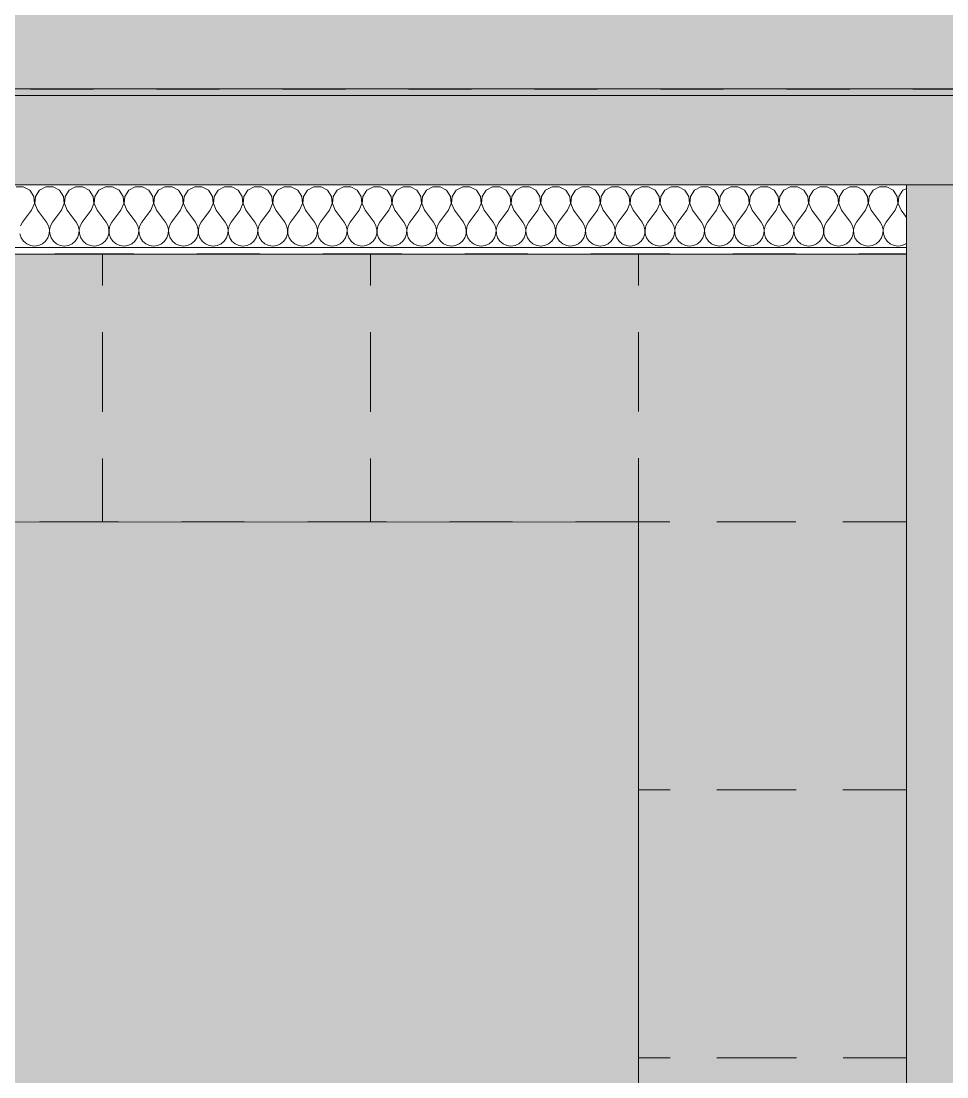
# Model space of a CAD drawing. Header units: millimetres. Extents: x 318905 to 439572, y -5133 to 105868.
# Drawn here: x 366171 to 368244, y 57232 to 59595 of the extents above; entities that cross this region are included whole.
import ezdxf

# ---------------------------------------------------------------- set-up
doc = ezdxf.new("R2010")
doc.units = ezdxf.units.MM
doc.header["$MEASUREMENT"] = 0
doc.linetypes.add('Traits', pattern=[282.222223, 141.111112, -141.111112])
for name, color, linetype, lineweight in [('0_Stylo_No__1', 7, 'Continuous', 5), ('0_Stylo_No__2', 8, 'Continuous', 5), ('2D - Dessins placés (Géomètre)_Stylo_No__2', 8, 'Continuous', 5), ('Murs ext - Périphériques_Stylo_No__1', 7, 'Continuous', 5), ('Murs ext - Périphériques_Stylo_No__41', 7, 'Continuous', 20)]:
    doc.layers.add(name, color=color, linetype=linetype, lineweight=lineweight)
for name, color, linetype, lineweight, true_color in [('2D - Dessins placés (Géomètre)_Stylo_No__241', 7, 'Continuous', 5, 0x4d4d4d), ('2D - Dessins placés (Géomètre)_Stylo_No__253', 7, 'Continuous', 13, 0xb6d398), ('Murs ext - Périphériques_Stylo_No__67', 7, 'Continuous', 15, 0x6a6a6a), ('Murs ext - Périphériques_Stylo_No__87', 7, 'Continuous', 13, 0x6a6a6a)]:
    doc.layers.add(name, color=color, linetype=linetype, lineweight=lineweight, true_color=true_color)
doc.layers.add('Marques & Zones', color=7, linetype='Continuous')

# ---------------------------------------------------------------- blocks, each defined once
blk = doc.blocks.new('*X21')
at = {"layer": 'Murs ext - Périphériques_Stylo_No__1', "linetype": 'Continuous'}
for p, q in [((366175.9, 59224.1), (366159.6, 59224.1)), ((366190.2, 59216.4), (366175.9, 59224.1)), ((366226.3, 59224.1), (366212, 59216.4)), ((366242.5, 59224.1), (366226.3, 59224.1)), ((366256.8, 59216.4), (366242.5, 59224.1)), ((366292.9, 59224.1), (366278.6, 59216.4)), ((366309.2, 59224.1), (366292.9, 59224.1)), ((366323.5, 59216.4), (366309.2, 59224.1)), ((366359.6, 59224.1), (366345.3, 59216.4)), ((366375.9, 59224.1), (366359.6, 59224.1)), ((366390.2, 59216.4), (366375.9, 59224.1)), ((366426.3, 59224.1), (366412, 59216.4)), ((366442.5, 59224.1), (366426.3, 59224.1)), ((366456.8, 59216.4), (366442.5, 59224.1)), ((366492.9, 59224.1), (366478.6, 59216.4)), ((366509.2, 59224.1), (366492.9, 59224.1)), ((366523.5, 59216.4), (366509.2, 59224.1)), ((366559.6, 59224.1), (366545.3, 59216.4)), ((366575.9, 59224.1), (366559.6, 59224.1)), ((366590.2, 59216.4), (366575.9, 59224.1)), ((366626.3, 59224.1), (366612, 59216.4)), ((366642.5, 59224.1), (366626.3, 59224.1)), ((366656.8, 59216.4), (366642.5, 59224.1)), ((366692.9, 59224.1), (366678.6, 59216.4)), ((366709.2, 59224.1), (366692.9, 59224.1)), ((366723.5, 59216.4), (366709.2, 59224.1)), ((366759.6, 59224.1), (366745.3, 59216.4)), ((366775.9, 59224.1), (366759.6, 59224.1)), ((366790.2, 59216.4), (366775.9, 59224.1)), ((366826.3, 59224.1), (366812, 59216.4)), ((366842.5, 59224.1), (366826.3, 59224.1)), ((366856.8, 59216.4), (366842.5, 59224.1)), ((366892.9, 59224.1), (366878.6, 59216.4)), ((366909.2, 59224.1), (366892.9, 59224.1)), ((366923.5, 59216.4), (366909.2, 59224.1)), ((366959.6, 59224.1), (366945.3, 59216.4)), ((366975.9, 59224.1), (366959.6, 59224.1)), ((366990.2, 59216.4), (366975.9, 59224.1)), ((367026.3, 59224.1), (367012, 59216.4)), ((367042.5, 59224.1), (367026.3, 59224.1)), ((367056.8, 59216.4), (367042.5, 59224.1)), ((367092.9, 59224.1), (367078.6, 59216.4)), ((367109.2, 59224.1), (367092.9, 59224.1)), ((367123.5, 59216.4), (367109.2, 59224.1)), ((367159.6, 59224.1), (367145.3, 59216.4)), ((367175.9, 59224.1), (367159.6, 59224.1)), ((367190.2, 59216.4), (367175.9, 59224.1)), ((367226.3, 59224.1), (367212, 59216.4)), ((367242.5, 59224.1), (367226.3, 59224.1)), ((367256.8, 59216.4), (367242.5, 59224.1)), ((367292.9, 59224.1), (367278.6, 59216.4)), ((367309.2, 59224.1), (367292.9, 59224.1)), ((367323.5, 59216.4), (367309.2, 59224.1)), ((367359.6, 59224.1), (367345.3, 59216.4)), ((367375.9, 59224.1), (367359.6, 59224.1)), ((367390.2, 59216.4), (367375.9, 59224.1)), ((367426.3, 59224.1), (367412, 59216.4)), ((367442.5, 59224.1), (367426.3, 59224.1)), ((367456.8, 59216.4), (367442.5, 59224.1)), ((367492.9, 59224.1), (367478.6, 59216.4)), ((367509.2, 59224.1), (367492.9, 59224.1)), ((367523.5, 59216.4), (367509.2, 59224.1)), ((367559.6, 59224.1), (367545.3, 59216.4)), ((367575.9, 59224.1), (367559.6, 59224.1)), ((367590.2, 59216.4), (367575.9, 59224.1)), ((367626.3, 59224.1), (367612, 59216.4)), ((367642.5, 59224.1), (367626.3, 59224.1)), ((367656.8, 59216.4), (367642.5, 59224.1)), ((367692.9, 59224.1), (367678.6, 59216.4)), ((367709.2, 59224.1), (367692.9, 59224.1)), ((367723.5, 59216.4), (367709.2, 59224.1)), ((367759.6, 59224.1), (367745.3, 59216.4)), ((367775.9, 59224.1), (367759.6, 59224.1)), ((367790.2, 59216.4), (367775.9, 59224.1)), ((367826.3, 59224.1), (367812, 59216.4)), ((367842.5, 59224.1), (367826.3, 59224.1)), ((367856.8, 59216.4), (367842.5, 59224.1)), ((367892.9, 59224.1), (367878.6, 59216.4)), ((367909.2, 59224.1), (367892.9, 59224.1)), ((367923.5, 59216.4), (367909.2, 59224.1)), ((367959.6, 59224.1), (367945.3, 59216.4)), ((367975.9, 59224.1), (367959.6, 59224.1)), ((367990.2, 59216.4), (367975.9, 59224.1)), ((368026.3, 59224.1), (368012, 59216.4)), ((368042.5, 59224.1), (368026.3, 59224.1)), ((368056.8, 59216.4), (368042.5, 59224.1)), ((368092.9, 59224.1), (368078.6, 59216.4)), ((368109.2, 59224.1), (368092.9, 59224.1)), ((368123.5, 59216.4), (368109.2, 59224.1)), ((368153.1, 59220.5), (368145.3, 59216.4)), ((366199.2, 59202.9), (366190.2, 59216.4)), ((366200.7, 59186.7), (366199.2, 59202.9)), ((366203, 59202.9), (366201.4, 59186.7)), ((366212, 59216.4), (366203, 59202.9)), ((366265.8, 59202.9), (366256.8, 59216.4)), ((366267.4, 59186.7), (366265.8, 59202.9)), ((366269.6, 59202.9), (366268.1, 59186.7)), ((366278.6, 59216.4), (366269.6, 59202.9)), ((366332.5, 59202.9), (366323.5, 59216.4)), ((366334, 59186.7), (366332.5, 59202.9)), ((366336.3, 59202.9), (366334.8, 59186.7)), ((366345.3, 59216.4), (366336.3, 59202.9)), ((366399.2, 59202.9), (366390.2, 59216.4)), ((366400.7, 59186.7), (366399.2, 59202.9)), ((366403, 59202.9), (366401.4, 59186.7)), ((366412, 59216.4), (366403, 59202.9)), ((366465.8, 59202.9), (366456.8, 59216.4)), ((366467.4, 59186.7), (366465.8, 59202.9)), ((366469.6, 59202.9), (366468.1, 59186.7)), ((366478.6, 59216.4), (366469.6, 59202.9)), ((366532.5, 59202.9), (366523.5, 59216.4)), ((366534, 59186.7), (366532.5, 59202.9)), ((366536.3, 59202.9), (366534.8, 59186.7)), ((366545.3, 59216.4), (366536.3, 59202.9)), ((366599.2, 59202.9), (366590.2, 59216.4)), ((366600.7, 59186.7), (366599.2, 59202.9)), ((366603, 59202.9), (366601.4, 59186.7)), ((366612, 59216.4), (366603, 59202.9)), ((366665.8, 59202.9), (366656.8, 59216.4)), ((366667.4, 59186.7), (366665.8, 59202.9)), ((366669.6, 59202.9), (366668.1, 59186.7)), ((366678.6, 59216.4), (366669.6, 59202.9)), ((366732.5, 59202.9), (366723.5, 59216.4)), ((366734, 59186.7), (366732.5, 59202.9)), ((366736.3, 59202.9), (366734.8, 59186.7)), ((366745.3, 59216.4), (366736.3, 59202.9)), ((366799.2, 59202.9), (366790.2, 59216.4)), ((366800.7, 59186.7), (366799.2, 59202.9)), ((366803, 59202.9), (366801.4, 59186.7)), ((366812, 59216.4), (366803, 59202.9)), ((366865.8, 59202.9), (366856.8, 59216.4)), ((366867.4, 59186.7), (366865.8, 59202.9)), ((366869.6, 59202.9), (366868.1, 59186.7)), ((366878.6, 59216.4), (366869.6, 59202.9)), ((366932.5, 59202.9), (366923.5, 59216.4)), ((366934, 59186.7), (366932.5, 59202.9)), ((366936.3, 59202.9), (366934.8, 59186.7)), ((366945.3, 59216.4), (366936.3, 59202.9)), ((366999.2, 59202.9), (366990.2, 59216.4)), ((367000.7, 59186.7), (366999.2, 59202.9)), ((367003, 59202.9), (367001.4, 59186.7)), ((367012, 59216.4), (367003, 59202.9)), ((367065.8, 59202.9), (367056.8, 59216.4)), ((367067.4, 59186.7), (367065.8, 59202.9)), ((367069.6, 59202.9), (367068.1, 59186.7)), ((367078.6, 59216.4), (367069.6, 59202.9)), ((367132.5, 59202.9), (367123.5, 59216.4)), ((367134, 59186.7), (367132.5, 59202.9)), ((367136.3, 59202.9), (367134.8, 59186.7)), ((367145.3, 59216.4), (367136.3, 59202.9)), ((367199.2, 59202.9), (367190.2, 59216.4)), ((367200.7, 59186.7), (367199.2, 59202.9)), ((367203, 59202.9), (367201.4, 59186.7)), ((367212, 59216.4), (367203, 59202.9)), ((367265.8, 59202.9), (367256.8, 59216.4)), ((367267.4, 59186.7), (367265.8, 59202.9)), ((367269.6, 59202.9), (367268.1, 59186.7)), ((367278.6, 59216.4), (367269.6, 59202.9)), ((367332.5, 59202.9), (367323.5, 59216.4)), ((367334, 59186.7), (367332.5, 59202.9)), ((367336.3, 59202.9), (367334.8, 59186.7)), ((367345.3, 59216.4), (367336.3, 59202.9)), ((367399.2, 59202.9), (367390.2, 59216.4)), ((367400.7, 59186.7), (367399.2, 59202.9)), ((367403, 59202.9), (367401.4, 59186.7)), ((367412, 59216.4), (367403, 59202.9)), ((367465.8, 59202.9), (367456.8, 59216.4)), ((367467.4, 59186.7), (367465.8, 59202.9)), ((367469.6, 59202.9), (367468.1, 59186.7)), ((367478.6, 59216.4), (367469.6, 59202.9)), ((367532.5, 59202.9), (367523.5, 59216.4)), ((367534, 59186.7), (367532.5, 59202.9)), ((367536.3, 59202.9), (367534.8, 59186.7)), ((367545.3, 59216.4), (367536.3, 59202.9)), ((367599.2, 59202.9), (367590.2, 59216.4)), ((367600.7, 59186.7), (367599.2, 59202.9)), ((367603, 59202.9), (367601.4, 59186.7)), ((367612, 59216.4), (367603, 59202.9)), ((367665.8, 59202.9), (367656.8, 59216.4)), ((367667.4, 59186.7), (367665.8, 59202.9)), ((367669.6, 59202.9), (367668.1, 59186.7)), ((367678.6, 59216.4), (367669.6, 59202.9)), ((367732.5, 59202.9), (367723.5, 59216.4)), ((367734, 59186.7), (367732.5, 59202.9)), ((367736.3, 59202.9), (367734.8, 59186.7)), ((367745.3, 59216.4), (367736.3, 59202.9)), ((367799.2, 59202.9), (367790.2, 59216.4)), ((367800.7, 59186.7), (367799.2, 59202.9)), ((367803, 59202.9), (367801.4, 59186.7)), ((367812, 59216.4), (367803, 59202.9)), ((367865.8, 59202.9), (367856.8, 59216.4)), ((367867.4, 59186.7), (367865.8, 59202.9)), ((367869.6, 59202.9), (367868.1, 59186.7)), ((367878.6, 59216.4), (367869.6, 59202.9)), ((367932.5, 59202.9), (367923.5, 59216.4)), ((367934, 59186.7), (367932.5, 59202.9)), ((367936.3, 59202.9), (367934.8, 59186.7)), ((367945.3, 59216.4), (367936.3, 59202.9)), ((367999.2, 59202.9), (367990.2, 59216.4)), ((368000.7, 59186.7), (367999.2, 59202.9)), ((368003, 59202.9), (368001.4, 59186.7)), ((368012, 59216.4), (368003, 59202.9)), ((368065.8, 59202.9), (368056.8, 59216.4)), ((368067.4, 59186.7), (368065.8, 59202.9)), ((368069.6, 59202.9), (368068.1, 59186.7)), ((368078.6, 59216.4), (368069.6, 59202.9)), ((368132.5, 59202.9), (368123.5, 59216.4)), ((368134, 59186.7), (368132.5, 59202.9)), ((368136.3, 59202.9), (368134.8, 59186.7)), ((368145.3, 59216.4), (368136.3, 59202.9)), ((366194.4, 59171.7), (366174.4, 59145.1)), ((366194.4, 59171.7), (366200.7, 59186.7)), ((366201.4, 59186.7), (366207.7, 59171.7)), ((366207.7, 59171.7), (366227.7, 59145.1)), ((366261.1, 59171.7), (366241.1, 59145.1)), ((366261.1, 59171.7), (366267.4, 59186.7)), ((366268.1, 59186.7), (366274.4, 59171.7)), ((366274.4, 59171.7), (366294.4, 59145.1)), ((366327.7, 59171.7), (366307.7, 59145.1)), ((366327.7, 59171.7), (366334, 59186.7)), ((366334.8, 59186.7), (366341.1, 59171.7)), ((366341.1, 59171.7), (366361.1, 59145.1)), ((366394.4, 59171.7), (366374.4, 59145.1)), ((366394.4, 59171.7), (366400.7, 59186.7)), ((366401.4, 59186.7), (366407.7, 59171.7)), ((366407.7, 59171.7), (366427.7, 59145.1)), ((366461.1, 59171.7), (366441.1, 59145.1)), ((366461.1, 59171.7), (366467.4, 59186.7)), ((366468.1, 59186.7), (366474.4, 59171.7)), ((366474.4, 59171.7), (366494.4, 59145.1)), ((366527.7, 59171.7), (366507.7, 59145.1)), ((366527.7, 59171.7), (366534, 59186.7)), ((366534.8, 59186.7), (366541.1, 59171.7)), ((366541.1, 59171.7), (366561.1, 59145.1)), ((366594.4, 59171.7), (366574.4, 59145.1)), ((366594.4, 59171.7), (366600.7, 59186.7)), ((366601.4, 59186.7), (366607.7, 59171.7)), ((366607.7, 59171.7), (366627.7, 59145.1)), ((366661.1, 59171.7), (366641.1, 59145.1)), ((366661.1, 59171.7), (366667.4, 59186.7)), ((366668.1, 59186.7), (366674.4, 59171.7)), ((366674.4, 59171.7), (366694.4, 59145.1)), ((366727.7, 59171.7), (366707.7, 59145.1)), ((366727.7, 59171.7), (366734, 59186.7)), ((366734.8, 59186.7), (366741.1, 59171.7)), ((366741.1, 59171.7), (366761.1, 59145.1)), ((366794.4, 59171.7), (366774.4, 59145.1)), ((366794.4, 59171.7), (366800.7, 59186.7)), ((366801.4, 59186.7), (366807.7, 59171.7)), ((366807.7, 59171.7), (366827.7, 59145.1)), ((366861.1, 59171.7), (366841.1, 59145.1)), ((366861.1, 59171.7), (366867.4, 59186.7)), ((366868.1, 59186.7), (366874.4, 59171.7)), ((366874.4, 59171.7), (366894.4, 59145.1)), ((366927.7, 59171.7), (366907.7, 59145.1)), ((366927.7, 59171.7), (366934, 59186.7)), ((366934.8, 59186.7), (366941.1, 59171.7)), ((366941.1, 59171.7), (366961.1, 59145.1)), ((366994.4, 59171.7), (366974.4, 59145.1)), ((366994.4, 59171.7), (367000.7, 59186.7)), ((367001.4, 59186.7), (367007.7, 59171.7)), ((367007.7, 59171.7), (367027.7, 59145.1)), ((367061.1, 59171.7), (367041.1, 59145.1)), ((367061.1, 59171.7), (367067.4, 59186.7)), ((367068.1, 59186.7), (367074.4, 59171.7)), ((367074.4, 59171.7), (367094.4, 59145.1)), ((367127.7, 59171.7), (367107.7, 59145.1)), ((367127.7, 59171.7), (367134, 59186.7)), ((367134.8, 59186.7), (367141.1, 59171.7)), ((367141.1, 59171.7), (367161.1, 59145.1)), ((367194.4, 59171.7), (367174.4, 59145.1)), ((367194.4, 59171.7), (367200.7, 59186.7)), ((367201.4, 59186.7), (367207.7, 59171.7)), ((367207.7, 59171.7), (367227.7, 59145.1)), ((367261.1, 59171.7), (367241.1, 59145.1)), ((367261.1, 59171.7), (367267.4, 59186.7)), ((367268.1, 59186.7), (367274.4, 59171.7)), ((367274.4, 59171.7), (367294.4, 59145.1)), ((367327.7, 59171.7), (367307.7, 59145.1)), ((367327.7, 59171.7), (367334, 59186.7)), ((367334.8, 59186.7), (367341.1, 59171.7)), ((367341.1, 59171.7), (367361.1, 59145.1)), ((367394.4, 59171.7), (367374.4, 59145.1)), ((367394.4, 59171.7), (367400.7, 59186.7)), ((367401.4, 59186.7), (367407.7, 59171.7)), ((367407.7, 59171.7), (367427.7, 59145.1)), ((367461.1, 59171.7), (367441.1, 59145.1)), ((367461.1, 59171.7), (367467.4, 59186.7)), ((367468.1, 59186.7), (367474.4, 59171.7)), ((367474.4, 59171.7), (367494.4, 59145.1)), ((367527.7, 59171.7), (367507.7, 59145.1)), ((367527.7, 59171.7), (367534, 59186.7)), ((367534.8, 59186.7), (367541.1, 59171.7)), ((367541.1, 59171.7), (367561.1, 59145.1)), ((367594.4, 59171.7), (367574.4, 59145.1)), ((367594.4, 59171.7), (367600.7, 59186.7)), ((367601.4, 59186.7), (367607.7, 59171.7)), ((367607.7, 59171.7), (367627.7, 59145.1)), ((367661.1, 59171.7), (367641.1, 59145.1)), ((367661.1, 59171.7), (367667.4, 59186.7)), ((367668.1, 59186.7), (367674.4, 59171.7)), ((367674.4, 59171.7), (367694.4, 59145.1)), ((367727.7, 59171.7), (367707.7, 59145.1)), ((367727.7, 59171.7), (367734, 59186.7)), ((367734.8, 59186.7), (367741.1, 59171.7)), ((367741.1, 59171.7), (367761.1, 59145.1)), ((367794.4, 59171.7), (367774.4, 59145.1)), ((367794.4, 59171.7), (367800.7, 59186.7)), ((367801.4, 59186.7), (367807.7, 59171.7)), ((367807.7, 59171.7), (367827.7, 59145.1)), ((367861.1, 59171.7), (367841.1, 59145.1)), ((367861.1, 59171.7), (367867.4, 59186.7)), ((367868.1, 59186.7), (367874.4, 59171.7)), ((367874.4, 59171.7), (367894.4, 59145.1)), ((367927.7, 59171.7), (367907.7, 59145.1)), ((367927.7, 59171.7), (367934, 59186.7)), ((367934.8, 59186.7), (367941.1, 59171.7)), ((367941.1, 59171.7), (367961.1, 59145.1)), ((367994.4, 59171.7), (367974.4, 59145.1)), ((367994.4, 59171.7), (368000.7, 59186.7)), ((368001.4, 59186.7), (368007.7, 59171.7)), ((368007.7, 59171.7), (368027.7, 59145.1)), ((368061.1, 59171.7), (368041.1, 59145.1)), ((368061.1, 59171.7), (368067.4, 59186.7)), ((368068.1, 59186.7), (368074.4, 59171.7)), ((368074.4, 59171.7), (368094.4, 59145.1)), ((368127.7, 59171.7), (368107.7, 59145.1)), ((368127.7, 59171.7), (368134, 59186.7)), ((368134.8, 59186.7), (368141.1, 59171.7)), ((368141.1, 59171.7), (368153.1, 59155.7)), ((366174.4, 59145.1), (366169.9, 59137)), ((366232.2, 59137), (366227.7, 59145.1)), ((366234.3, 59128.1), (366232.2, 59137)), ((366233.8, 59118.9), (366234.3, 59128.1)), ((366236.6, 59137), (366234.5, 59128.1)), ((366234.5, 59128.1), (366235, 59118.9)), ((366241.1, 59145.1), (366236.6, 59137)), ((366298.8, 59137), (366294.4, 59145.1)), ((366300.9, 59128.1), (366298.8, 59137)), ((366300.5, 59118.9), (366300.9, 59128.1)), ((366303.3, 59137), (366301.2, 59128.1)), ((366301.2, 59128.1), (366301.6, 59118.9)), ((366307.7, 59145.1), (366303.3, 59137)), ((366365.5, 59137), (366361.1, 59145.1)), ((366367.6, 59128.1), (366365.5, 59137)), ((366367.2, 59118.9), (366367.6, 59128.1)), ((366369.9, 59137), (366367.9, 59128.1)), ((366367.9, 59128.1), (366368.3, 59118.9)), ((366374.4, 59145.1), (366369.9, 59137)), ((366432.2, 59137), (366427.7, 59145.1)), ((366434.3, 59128.1), (366432.2, 59137)), ((366433.8, 59118.9), (366434.3, 59128.1)), ((366436.6, 59137), (366434.5, 59128.1)), ((366434.5, 59128.1), (366435, 59118.9)), ((366441.1, 59145.1), (366436.6, 59137)), ((366498.8, 59137), (366494.4, 59145.1)), ((366500.9, 59128.1), (366498.8, 59137)), ((366500.5, 59118.9), (366500.9, 59128.1)), ((366503.3, 59137), (366501.2, 59128.1)), ((366501.2, 59128.1), (366501.6, 59118.9)), ((366507.7, 59145.1), (366503.3, 59137)), ((366565.5, 59137), (366561.1, 59145.1)), ((366567.6, 59128.1), (366565.5, 59137)), ((366567.2, 59118.9), (366567.6, 59128.1)), ((366569.9, 59137), (366567.9, 59128.1)), ((366567.9, 59128.1), (366568.3, 59118.9)), ((366574.4, 59145.1), (366569.9, 59137)), ((366632.2, 59137), (366627.7, 59145.1)), ((366634.3, 59128.1), (366632.2, 59137)), ((366633.8, 59118.9), (366634.3, 59128.1)), ((366636.6, 59137), (366634.5, 59128.1)), ((366634.5, 59128.1), (366635, 59118.9)), ((366641.1, 59145.1), (366636.6, 59137)), ((366698.8, 59137), (366694.4, 59145.1)), ((366700.9, 59128.1), (366698.8, 59137)), ((366700.5, 59118.9), (366700.9, 59128.1)), ((366703.3, 59137), (366701.2, 59128.1)), ((366701.2, 59128.1), (366701.6, 59118.9)), ((366707.7, 59145.1), (366703.3, 59137)), ((366765.5, 59137), (366761.1, 59145.1)), ((366767.6, 59128.1), (366765.5, 59137)), ((366767.2, 59118.9), (366767.6, 59128.1)), ((366769.9, 59137), (366767.9, 59128.1)), ((366767.9, 59128.1), (366768.3, 59118.9)), ((366774.4, 59145.1), (366769.9, 59137)), ((366832.2, 59137), (366827.7, 59145.1)), ((366834.3, 59128.1), (366832.2, 59137)), ((366833.8, 59118.9), (366834.3, 59128.1)), ((366836.6, 59137), (366834.5, 59128.1)), ((366834.5, 59128.1), (366835, 59118.9)), ((366841.1, 59145.1), (366836.6, 59137)), ((366898.8, 59137), (366894.4, 59145.1)), ((366900.9, 59128.1), (366898.8, 59137)), ((366900.5, 59118.9), (366900.9, 59128.1)), ((366903.3, 59137), (366901.2, 59128.1)), ((366901.2, 59128.1), (366901.6, 59118.9)), ((366907.7, 59145.1), (366903.3, 59137)), ((366965.5, 59137), (366961.1, 59145.1)), ((366967.6, 59128.1), (366965.5, 59137)), ((366967.2, 59118.9), (366967.6, 59128.1)), ((366969.9, 59137), (366967.9, 59128.1)), ((366967.9, 59128.1), (366968.3, 59118.9)), ((366974.4, 59145.1), (366969.9, 59137)), ((367032.2, 59137), (367027.7, 59145.1)), ((367034.3, 59128.1), (367032.2, 59137)), ((367033.8, 59118.9), (367034.3, 59128.1)), ((367036.6, 59137), (367034.5, 59128.1)), ((367034.5, 59128.1), (367035, 59118.9)), ((367041.1, 59145.1), (367036.6, 59137)), ((367098.8, 59137), (367094.4, 59145.1)), ((367100.9, 59128.1), (367098.8, 59137)), ((367100.5, 59118.9), (367100.9, 59128.1)), ((367103.3, 59137), (367101.2, 59128.1)), ((367101.2, 59128.1), (367101.6, 59118.9)), ((367107.7, 59145.1), (367103.3, 59137)), ((367165.5, 59137), (367161.1, 59145.1)), ((367167.6, 59128.1), (367165.5, 59137)), ((367167.2, 59118.9), (367167.6, 59128.1)), ((367169.9, 59137), (367167.9, 59128.1)), ((367167.9, 59128.1), (367168.3, 59118.9)), ((367174.4, 59145.1), (367169.9, 59137)), ((367232.2, 59137), (367227.7, 59145.1)), ((367234.3, 59128.1), (367232.2, 59137)), ((367233.8, 59118.9), (367234.3, 59128.1)), ((367236.6, 59137), (367234.5, 59128.1)), ((367234.5, 59128.1), (367235, 59118.9)), ((367241.1, 59145.1), (367236.6, 59137)), ((367298.8, 59137), (367294.4, 59145.1)), ((367300.9, 59128.1), (367298.8, 59137)), ((367300.5, 59118.9), (367300.9, 59128.1)), ((367303.3, 59137), (367301.2, 59128.1)), ((367301.2, 59128.1), (367301.6, 59118.9)), ((367307.7, 59145.1), (367303.3, 59137)), ((367365.5, 59137), (367361.1, 59145.1)), ((367367.6, 59128.1), (367365.5, 59137)), ((367367.2, 59118.9), (367367.6, 59128.1)), ((367369.9, 59137), (367367.9, 59128.1)), ((367367.9, 59128.1), (367368.3, 59118.9)), ((367374.4, 59145.1), (367369.9, 59137)), ((367432.2, 59137), (367427.7, 59145.1)), ((367434.3, 59128.1), (367432.2, 59137)), ((367433.8, 59118.9), (367434.3, 59128.1)), ((367436.6, 59137), (367434.5, 59128.1)), ((367434.5, 59128.1), (367435, 59118.9)), ((367441.1, 59145.1), (367436.6, 59137)), ((367498.8, 59137), (367494.4, 59145.1)), ((367500.9, 59128.1), (367498.8, 59137)), ((367500.5, 59118.9), (367500.9, 59128.1)), ((367503.3, 59137), (367501.2, 59128.1)), ((367501.2, 59128.1), (367501.6, 59118.9)), ((367507.7, 59145.1), (367503.3, 59137)), ((367565.5, 59137), (367561.1, 59145.1)), ((367567.6, 59128.1), (367565.5, 59137)), ((367567.2, 59118.9), (367567.6, 59128.1)), ((367569.9, 59137), (367567.9, 59128.1)), ((367567.9, 59128.1), (367568.3, 59118.9)), ((367574.4, 59145.1), (367569.9, 59137)), ((367632.2, 59137), (367627.7, 59145.1)), ((367634.3, 59128.1), (367632.2, 59137)), ((367633.8, 59118.9), (367634.3, 59128.1)), ((367636.6, 59137), (367634.5, 59128.1)), ((367634.5, 59128.1), (367635, 59118.9)), ((367641.1, 59145.1), (367636.6, 59137)), ((367698.8, 59137), (367694.4, 59145.1)), ((367700.9, 59128.1), (367698.8, 59137)), ((367700.5, 59118.9), (367700.9, 59128.1)), ((367703.3, 59137), (367701.2, 59128.1)), ((367701.2, 59128.1), (367701.6, 59118.9)), ((367707.7, 59145.1), (367703.3, 59137)), ((367765.5, 59137), (367761.1, 59145.1)), ((367767.6, 59128.1), (367765.5, 59137)), ((367767.2, 59118.9), (367767.6, 59128.1)), ((367769.9, 59137), (367767.9, 59128.1)), ((367767.9, 59128.1), (367768.3, 59118.9)), ((367774.4, 59145.1), (367769.9, 59137)), ((367832.2, 59137), (367827.7, 59145.1)), ((367834.3, 59128.1), (367832.2, 59137)), ((367833.8, 59118.9), (367834.3, 59128.1)), ((367836.6, 59137), (367834.5, 59128.1)), ((367834.5, 59128.1), (367835, 59118.9)), ((367841.1, 59145.1), (367836.6, 59137)), ((367898.8, 59137), (367894.4, 59145.1)), ((367900.9, 59128.1), (367898.8, 59137)), ((367900.5, 59118.9), (367900.9, 59128.1)), ((367903.3, 59137), (367901.2, 59128.1)), ((367901.2, 59128.1), (367901.6, 59118.9)), ((367907.7, 59145.1), (367903.3, 59137)), ((367965.5, 59137), (367961.1, 59145.1)), ((367967.6, 59128.1), (367965.5, 59137)), ((367967.2, 59118.9), (367967.6, 59128.1)), ((367969.9, 59137), (367967.9, 59128.1)), ((367967.9, 59128.1), (367968.3, 59118.9)), ((367974.4, 59145.1), (367969.9, 59137)), ((368032.2, 59137), (368027.7, 59145.1)), ((368034.3, 59128.1), (368032.2, 59137)), ((368033.8, 59118.9), (368034.3, 59128.1)), ((368036.6, 59137), (368034.5, 59128.1)), ((368034.5, 59128.1), (368035, 59118.9)), ((368041.1, 59145.1), (368036.6, 59137)), ((368098.8, 59137), (368094.4, 59145.1)), ((368100.9, 59128.1), (368098.8, 59137)), ((368100.5, 59118.9), (368100.9, 59128.1)), ((368103.3, 59137), (368101.2, 59128.1)), ((368101.2, 59128.1), (368101.6, 59118.9)), ((368107.7, 59145.1), (368103.3, 59137)), ((366168.3, 59118.9), (366171.3, 59110.1)), ((366171.3, 59110.1), (366176.5, 59102.6)), ((366176.5, 59102.6), (366183.5, 59096.7)), ((366218.6, 59096.7), (366225.7, 59102.6)), ((366225.7, 59102.6), (366230.9, 59110.1)), ((366230.9, 59110.1), (366233.8, 59118.9)), ((366235, 59118.9), (366237.9, 59110.1)), ((366237.9, 59110.1), (366243.1, 59102.6)), ((366243.1, 59102.6), (366250.2, 59096.7)), ((366285.3, 59096.7), (366292.3, 59102.6)), ((366292.3, 59102.6), (366297.5, 59110.1)), ((366297.5, 59110.1), (366300.5, 59118.9)), ((366301.6, 59118.9), (366304.6, 59110.1)), ((366304.6, 59110.1), (366309.8, 59102.6)), ((366309.8, 59102.6), (366316.9, 59096.7)), ((366351.9, 59096.7), (366359, 59102.6)), ((366359, 59102.6), (366364.2, 59110.1)), ((366364.2, 59110.1), (366367.2, 59118.9)), ((366368.3, 59118.9), (366371.3, 59110.1)), ((366371.3, 59110.1), (366376.5, 59102.6)), ((366376.5, 59102.6), (366383.5, 59096.7)), ((366418.6, 59096.7), (366425.7, 59102.6)), ((366425.7, 59102.6), (366430.9, 59110.1)), ((366430.9, 59110.1), (366433.8, 59118.9)), ((366435, 59118.9), (366437.9, 59110.1)), ((366437.9, 59110.1), (366443.1, 59102.6)), ((366443.1, 59102.6), (366450.2, 59096.7)), ((366485.3, 59096.7), (366492.3, 59102.6)), ((366492.3, 59102.6), (366497.5, 59110.1)), ((366497.5, 59110.1), (366500.5, 59118.9)), ((366501.6, 59118.9), (366504.6, 59110.1)), ((366504.6, 59110.1), (366509.8, 59102.6)), ((366509.8, 59102.6), (366516.9, 59096.7)), ((366551.9, 59096.7), (366559, 59102.6)), ((366559, 59102.6), (366564.2, 59110.1)), ((366564.2, 59110.1), (366567.2, 59118.9)), ((366568.3, 59118.9), (366571.3, 59110.1)), ((366571.3, 59110.1), (366576.5, 59102.6)), ((366576.5, 59102.6), (366583.5, 59096.7)), ((366618.6, 59096.7), (366625.7, 59102.6)), ((366625.7, 59102.6), (366630.9, 59110.1)), ((366630.9, 59110.1), (366633.8, 59118.9)), ((366635, 59118.9), (366637.9, 59110.1)), ((366637.9, 59110.1), (366643.1, 59102.6)), ((366643.1, 59102.6), (366650.2, 59096.7)), ((366685.3, 59096.7), (366692.3, 59102.6)), ((366692.3, 59102.6), (366697.5, 59110.1)), ((366697.5, 59110.1), (366700.5, 59118.9)), ((366701.6, 59118.9), (366704.6, 59110.1)), ((366704.6, 59110.1), (366709.8, 59102.6)), ((366709.8, 59102.6), (366716.9, 59096.7)), ((366751.9, 59096.7), (366759, 59102.6)), ((366759, 59102.6), (366764.2, 59110.1)), ((366764.2, 59110.1), (366767.2, 59118.9)), ((366768.3, 59118.9), (366771.3, 59110.1)), ((366771.3, 59110.1), (366776.5, 59102.6)), ((366776.5, 59102.6), (366783.5, 59096.7)), ((366818.6, 59096.7), (366825.7, 59102.6)), ((366825.7, 59102.6), (366830.9, 59110.1)), ((366830.9, 59110.1), (366833.8, 59118.9)), ((366835, 59118.9), (366837.9, 59110.1)), ((366837.9, 59110.1), (366843.1, 59102.6)), ((366843.1, 59102.6), (366850.2, 59096.7)), ((366885.3, 59096.7), (366892.3, 59102.6)), ((366892.3, 59102.6), (366897.5, 59110.1)), ((366897.5, 59110.1), (366900.5, 59118.9)), ((366901.6, 59118.9), (366904.6, 59110.1)), ((366904.6, 59110.1), (366909.8, 59102.6)), ((366909.8, 59102.6), (366916.9, 59096.7)), ((366951.9, 59096.7), (366959, 59102.6)), ((366959, 59102.6), (366964.2, 59110.1)), ((366964.2, 59110.1), (366967.2, 59118.9)), ((366968.3, 59118.9), (366971.3, 59110.1)), ((366971.3, 59110.1), (366976.5, 59102.6)), ((366976.5, 59102.6), (366983.5, 59096.7)), ((367018.6, 59096.7), (367025.7, 59102.6)), ((367025.7, 59102.6), (367030.9, 59110.1)), ((367030.9, 59110.1), (367033.8, 59118.9)), ((367035, 59118.9), (367037.9, 59110.1)), ((367037.9, 59110.1), (367043.1, 59102.6)), ((367043.1, 59102.6), (367050.2, 59096.7)), ((367085.3, 59096.7), (367092.3, 59102.6)), ((367092.3, 59102.6), (367097.5, 59110.1)), ((367097.5, 59110.1), (367100.5, 59118.9)), ((367101.6, 59118.9), (367104.6, 59110.1)), ((367104.6, 59110.1), (367109.8, 59102.6)), ((367109.8, 59102.6), (367116.9, 59096.7)), ((367151.9, 59096.7), (367159, 59102.6)), ((367159, 59102.6), (367164.2, 59110.1)), ((367164.2, 59110.1), (367167.2, 59118.9)), ((367168.3, 59118.9), (367171.3, 59110.1)), ((367171.3, 59110.1), (367176.5, 59102.6)), ((367176.5, 59102.6), (367183.5, 59096.7)), ((367218.6, 59096.7), (367225.7, 59102.6)), ((367225.7, 59102.6), (367230.9, 59110.1)), ((367230.9, 59110.1), (367233.8, 59118.9)), ((367235, 59118.9), (367237.9, 59110.1)), ((367237.9, 59110.1), (367243.1, 59102.6)), ((367243.1, 59102.6), (367250.2, 59096.7)), ((367285.3, 59096.7), (367292.3, 59102.6)), ((367292.3, 59102.6), (367297.5, 59110.1)), ((367297.5, 59110.1), (367300.5, 59118.9)), ((367301.6, 59118.9), (367304.6, 59110.1)), ((367304.6, 59110.1), (367309.8, 59102.6)), ((367309.8, 59102.6), (367316.9, 59096.7)), ((367351.9, 59096.7), (367359, 59102.6)), ((367359, 59102.6), (367364.2, 59110.1)), ((367364.2, 59110.1), (367367.2, 59118.9)), ((367368.3, 59118.9), (367371.3, 59110.1)), ((367371.3, 59110.1), (367376.5, 59102.6)), ((367376.5, 59102.6), (367383.5, 59096.7)), ((367418.6, 59096.7), (367425.7, 59102.6)), ((367425.7, 59102.6), (367430.9, 59110.1)), ((367430.9, 59110.1), (367433.8, 59118.9)), ((367435, 59118.9), (367437.9, 59110.1)), ((367437.9, 59110.1), (367443.1, 59102.6)), ((367443.1, 59102.6), (367450.2, 59096.7)), ((367485.3, 59096.7), (367492.3, 59102.6)), ((367492.3, 59102.6), (367497.5, 59110.1)), ((367497.5, 59110.1), (367500.5, 59118.9)), ((367501.6, 59118.9), (367504.6, 59110.1)), ((367504.6, 59110.1), (367509.8, 59102.6)), ((367509.8, 59102.6), (367516.9, 59096.7)), ((367551.9, 59096.7), (367559, 59102.6)), ((367559, 59102.6), (367564.2, 59110.1)), ((367564.2, 59110.1), (367567.2, 59118.9)), ((367568.3, 59118.9), (367571.3, 59110.1)), ((367571.3, 59110.1), (367576.5, 59102.6)), ((367576.5, 59102.6), (367583.5, 59096.7)), ((367618.6, 59096.7), (367625.7, 59102.6)), ((367625.7, 59102.6), (367630.9, 59110.1)), ((367630.9, 59110.1), (367633.8, 59118.9)), ((367635, 59118.9), (367637.9, 59110.1)), ((367637.9, 59110.1), (367643.1, 59102.6)), ((367643.1, 59102.6), (367650.2, 59096.7)), ((367685.3, 59096.7), (367692.3, 59102.6)), ((367692.3, 59102.6), (367697.5, 59110.1)), ((367697.5, 59110.1), (367700.5, 59118.9)), ((367701.6, 59118.9), (367704.6, 59110.1)), ((367704.6, 59110.1), (367709.8, 59102.6)), ((367709.8, 59102.6), (367716.9, 59096.7)), ((367751.9, 59096.7), (367759, 59102.6)), ((367759, 59102.6), (367764.2, 59110.1)), ((367764.2, 59110.1), (367767.2, 59118.9)), ((367768.3, 59118.9), (367771.3, 59110.1)), ((367771.3, 59110.1), (367776.5, 59102.6)), ((367776.5, 59102.6), (367783.5, 59096.7)), ((367818.6, 59096.7), (367825.7, 59102.6)), ((367825.7, 59102.6), (367830.9, 59110.1)), ((367830.9, 59110.1), (367833.8, 59118.9)), ((367835, 59118.9), (367837.9, 59110.1)), ((367837.9, 59110.1), (367843.1, 59102.6)), ((367843.1, 59102.6), (367850.2, 59096.7)), ((367885.3, 59096.7), (367892.3, 59102.6)), ((367892.3, 59102.6), (367897.5, 59110.1)), ((367897.5, 59110.1), (367900.5, 59118.9)), ((367901.6, 59118.9), (367904.6, 59110.1)), ((367904.6, 59110.1), (367909.8, 59102.6)), ((367909.8, 59102.6), (367916.9, 59096.7)), ((367951.9, 59096.7), (367959, 59102.6)), ((367959, 59102.6), (367964.2, 59110.1)), ((367964.2, 59110.1), (367967.2, 59118.9)), ((367968.3, 59118.9), (367971.3, 59110.1)), ((367971.3, 59110.1), (367976.5, 59102.6)), ((367976.5, 59102.6), (367983.5, 59096.7)), ((368018.6, 59096.7), (368025.7, 59102.6)), ((368025.7, 59102.6), (368030.9, 59110.1)), ((368030.9, 59110.1), (368033.8, 59118.9)), ((368035, 59118.9), (368037.9, 59110.1)), ((368037.9, 59110.1), (368043.1, 59102.6)), ((368043.1, 59102.6), (368050.2, 59096.7)), ((368085.3, 59096.7), (368092.3, 59102.6)), ((368092.3, 59102.6), (368097.5, 59110.1)), ((368097.5, 59110.1), (368100.5, 59118.9)), ((368101.6, 59118.9), (368104.6, 59110.1)), ((368104.6, 59110.1), (368109.8, 59102.6)), ((368109.8, 59102.6), (368116.9, 59096.7)), ((366183.5, 59096.7), (366192, 59093)), ((366192, 59093), (366201.1, 59091.7)), ((366201.1, 59091.7), (366210.2, 59093)), ((366210.2, 59093), (366218.6, 59096.7)), ((366250.2, 59096.7), (366258.6, 59093)), ((366258.6, 59093), (366267.7, 59091.7)), ((366267.7, 59091.7), (366276.8, 59093)), ((366276.8, 59093), (366285.3, 59096.7)), ((366316.9, 59096.7), (366325.3, 59093)), ((366325.3, 59093), (366334.4, 59091.7)), ((366334.4, 59091.7), (366343.5, 59093)), ((366343.5, 59093), (366351.9, 59096.7)), ((366383.5, 59096.7), (366392, 59093)), ((366392, 59093), (366401.1, 59091.7)), ((366401.1, 59091.7), (366410.2, 59093)), ((366410.2, 59093), (366418.6, 59096.7)), ((366450.2, 59096.7), (366458.6, 59093)), ((366458.6, 59093), (366467.7, 59091.7)), ((366467.7, 59091.7), (366476.8, 59093)), ((366476.8, 59093), (366485.3, 59096.7)), ((366516.9, 59096.7), (366525.3, 59093)), ((366525.3, 59093), (366534.4, 59091.7)), ((366534.4, 59091.7), (366543.5, 59093)), ((366543.5, 59093), (366551.9, 59096.7)), ((366583.5, 59096.7), (366592, 59093)), ((366592, 59093), (366601.1, 59091.7)), ((366601.1, 59091.7), (366610.2, 59093)), ((366610.2, 59093), (366618.6, 59096.7)), ((366650.2, 59096.7), (366658.6, 59093)), ((366658.6, 59093), (366667.7, 59091.7)), ((366667.7, 59091.7), (366676.8, 59093)), ((366676.8, 59093), (366685.3, 59096.7)), ((366716.9, 59096.7), (366725.3, 59093)), ((366725.3, 59093), (366734.4, 59091.7)), ((366734.4, 59091.7), (366743.5, 59093)), ((366743.5, 59093), (366751.9, 59096.7)), ((366783.5, 59096.7), (366792, 59093)), ((366792, 59093), (366801.1, 59091.7)), ((366801.1, 59091.7), (366810.2, 59093)), ((366810.2, 59093), (366818.6, 59096.7)), ((366850.2, 59096.7), (366858.6, 59093)), ((366858.6, 59093), (366867.7, 59091.7)), ((366867.7, 59091.7), (366876.8, 59093)), ((366876.8, 59093), (366885.3, 59096.7)), ((366916.9, 59096.7), (366925.3, 59093)), ((366925.3, 59093), (366934.4, 59091.7)), ((366934.4, 59091.7), (366943.5, 59093)), ((366943.5, 59093), (366951.9, 59096.7)), ((366983.5, 59096.7), (366992, 59093)), ((366992, 59093), (367001.1, 59091.7)), ((367001.1, 59091.7), (367010.2, 59093)), ((367010.2, 59093), (367018.6, 59096.7)), ((367050.2, 59096.7), (367058.6, 59093)), ((367058.6, 59093), (367067.7, 59091.7)), ((367067.7, 59091.7), (367076.8, 59093)), ((367076.8, 59093), (367085.3, 59096.7)), ((367116.9, 59096.7), (367125.3, 59093)), ((367125.3, 59093), (367134.4, 59091.7)), ((367134.4, 59091.7), (367143.5, 59093)), ((367143.5, 59093), (367151.9, 59096.7)), ((367183.5, 59096.7), (367192, 59093)), ((367192, 59093), (367201.1, 59091.7)), ((367201.1, 59091.7), (367210.2, 59093)), ((367210.2, 59093), (367218.6, 59096.7)), ((367250.2, 59096.7), (367258.6, 59093)), ((367258.6, 59093), (367267.7, 59091.7)), ((367267.7, 59091.7), (367276.8, 59093)), ((367276.8, 59093), (367285.3, 59096.7)), ((367316.9, 59096.7), (367325.3, 59093)), ((367325.3, 59093), (367334.4, 59091.7)), ((367334.4, 59091.7), (367343.5, 59093)), ((367343.5, 59093), (367351.9, 59096.7)), ((367383.5, 59096.7), (367392, 59093)), ((367392, 59093), (367401.1, 59091.7)), ((367401.1, 59091.7), (367410.2, 59093)), ((367410.2, 59093), (367418.6, 59096.7)), ((367450.2, 59096.7), (367458.6, 59093)), ((367458.6, 59093), (367467.7, 59091.7)), ((367467.7, 59091.7), (367476.8, 59093)), ((367476.8, 59093), (367485.3, 59096.7)), ((367516.9, 59096.7), (367525.3, 59093)), ((367525.3, 59093), (367534.4, 59091.7)), ((367534.4, 59091.7), (367543.5, 59093)), ((367543.5, 59093), (367551.9, 59096.7)), ((367583.5, 59096.7), (367592, 59093)), ((367592, 59093), (367601.1, 59091.7)), ((367601.1, 59091.7), (367610.2, 59093)), ((367610.2, 59093), (367618.6, 59096.7)), ((367650.2, 59096.7), (367658.6, 59093)), ((367658.6, 59093), (367667.7, 59091.7)), ((367667.7, 59091.7), (367676.8, 59093)), ((367676.8, 59093), (367685.3, 59096.7)), ((367716.9, 59096.7), (367725.3, 59093)), ((367725.3, 59093), (367734.4, 59091.7)), ((367734.4, 59091.7), (367743.5, 59093)), ((367743.5, 59093), (367751.9, 59096.7)), ((367783.5, 59096.7), (367792, 59093)), ((367792, 59093), (367801.1, 59091.7)), ((367801.1, 59091.7), (367810.2, 59093)), ((367810.2, 59093), (367818.6, 59096.7)), ((367850.2, 59096.7), (367858.6, 59093)), ((367858.6, 59093), (367867.7, 59091.7)), ((367867.7, 59091.7), (367876.8, 59093)), ((367876.8, 59093), (367885.3, 59096.7)), ((367916.9, 59096.7), (367925.3, 59093)), ((367925.3, 59093), (367934.4, 59091.7)), ((367934.4, 59091.7), (367943.5, 59093)), ((367943.5, 59093), (367951.9, 59096.7)), ((367983.5, 59096.7), (367992, 59093)), ((367992, 59093), (368001.1, 59091.7)), ((368001.1, 59091.7), (368010.2, 59093)), ((368010.2, 59093), (368018.6, 59096.7)), ((368050.2, 59096.7), (368058.6, 59093)), ((368058.6, 59093), (368067.7, 59091.7)), ((368067.7, 59091.7), (368076.8, 59093)), ((368076.8, 59093), (368085.3, 59096.7)), ((368116.9, 59096.7), (368125.3, 59093)), ((368125.3, 59093), (368134.4, 59091.7)), ((368134.4, 59091.7), (368143.5, 59093)), ((368143.5, 59093), (368151.9, 59096.7)), ((368151.9, 59096.7), (368153.1, 59097.7))]:
    blk.add_line(p, q, dxfattribs=at)
blk = doc.blocks.new('Hachure_8', base_point=(0, 4000))
at = {"layer": 'Murs ext - Périphériques_Stylo_No__1', "linetype": 'Continuous'}
blk.add_blockref('*X21', (0, 0), dxfattribs=at)

msp = doc.modelspace()

# ---------------------------------------------------------------- hatches: boundary and pattern name
at = {"layer": '2D - Dessins placés (Géomètre)_Stylo_No__253', "linetype": 'Continuous', "lineweight": 0, "true_color": 0x5b694c}
msp.add_hatch(color=251, dxfattribs=at).paths.add_polyline_path([(356951.048, 53027.676), (357408.622, 62914.885), (368351.981, 63040.659), (368353.253, 59443.395), (361333.961, 59443.406), (361334.473, 56252.171), (360374.473, 56252.017), (360374.991, 53028.226)])
at = {"layer": 'Marques & Zones', "linetype": 'Continuous', "lineweight": 0, "true_color": 0xebf5fc}
msp.add_hatch(color=7, dxfattribs=at).paths.add_polyline_path([(361705.26, 51351.69), (368154.318, 51351.676), (368153.078, 59073.346), (363826.389, 59073.369), (363826.848, 56216.703), (363201.771, 56216.602), (363201.955, 55065.784), (363274.664, 55065.796), (363274.771, 54395.879), (361704.771, 54395.627)])
at = {"layer": 'Murs ext - Périphériques_Stylo_No__1', "linetype": 'Continuous'}
h = msp.add_hatch(dxfattribs=at)
h.set_pattern_fill('Plâtre___Enduit', color=256, style=0, pattern_type=2)
h.set_pattern_definition([(0, (0, 0), (0, 86.60254), [0, -50]), (0, (25, 43.3), (0, 86.60254), [0, -50])])
h.paths.add_polyline_path([(365078.204, 59428.39), (369774.126, 59428.39), (369774.126, 59443.39), (365078.204, 59443.39)])
for points in [[(365078.204, 59228.39), (369774.126, 59228.39), (369774.126, 59428.39), (365078.204, 59428.39)], [(368153.076, 59088.39), (368333.076, 59088.39), (368333.053, 59228.39), (368153.053, 59228.39)], [(368153.078, 59073.39), (368333.078, 59073.39), (368333.076, 59088.39), (368153.076, 59088.39)], [(368334.318, 51351.675), (368333.078, 59073.39), (368153.078, 59073.39), (368154.318, 51351.675)]]:
    msp.add_hatch(color=256, dxfattribs=at).paths.add_polyline_path(points)

# ---------------------------------------------------------------- linework, layer by layer
at = {"layer": '0_Stylo_No__1', "linetype": 'Continuous', "flags": 128}
msp.add_lwpolyline([(367553.463, 56674.329), (367553.174, 58474.329), (365153.174, 58473.944), (365153.078, 59073.944)], dxfattribs=at)
at = {"layer": '0_Stylo_No__2', "linetype": 'Traits', "flags": 128}
for points in [[(366353.174, 58474.137), (365753.174, 58474.04), (365753.078, 59074.04), (366353.078, 59074.137)], [(366953.174, 58474.233), (366353.174, 58474.137), (366353.078, 59074.137), (366953.078, 59074.233)], [(367553.174, 58474.329), (366953.174, 58474.233), (366953.078, 59074.233), (367553.078, 59074.329)], [(368153.174, 58474.426), (367553.174, 58474.329), (367553.078, 59074.329), (368153.078, 59074.426)], [(368153.174, 58474.426), (368153.271, 57874.426), (367553.271, 57874.329), (367553.174, 58474.329)], [(368153.271, 57874.426), (367553.271, 57874.329), (367553.174, 58474.329), (368153.174, 58474.426)], [(368153.271, 57874.426), (368153.367, 57274.426), (367553.367, 57274.329), (367553.271, 57874.329)], [(368153.367, 57274.426), (367553.367, 57274.329), (367553.271, 57874.329), (368153.271, 57874.426)], [(368153.367, 57274.426), (368153.463, 56674.426), (367553.463, 56674.329), (367553.367, 57274.329)]]:
    msp.add_lwpolyline(points, close=True, dxfattribs=at)
at = {"layer": '2D - Dessins placés (Géomètre)_Stylo_No__2', "linetype": 'Traits'}
msp.add_line((353773.835, 59440.54), (383780.614, 59445.36), dxfattribs=at)
at = {"layer": '2D - Dessins placés (Géomètre)_Stylo_No__241', "linetype": 'Continuous', "flags": 128}
msp.add_lwpolyline([(356951.048, 53027.676), (357408.622, 62914.885), (368351.981, 63040.659), (368353.253, 59443.395), (361333.961, 59443.406), (361334.473, 56252.171), (360374.473, 56252.017), (360374.991, 53028.226)], close=True, dxfattribs=at)
at = {"layer": 'Murs ext - Périphériques_Stylo_No__1', "linetype": 'Continuous'}
for p, q in [((365078.204, 59228.39), (369774.126, 59228.39)), ((365078.204, 59088.39), (368153.076, 59088.39))]:
    msp.add_line(p, q, dxfattribs=at)
at = {"layer": 'Murs ext - Périphériques_Stylo_No__41', "linetype": 'Continuous'}
for p, q in [((368153.053, 59228.39), (368153.076, 59088.39)), ((368153.076, 59088.39), (368153.078, 59073.39))]:
    msp.add_line(p, q, dxfattribs=at)
at = {"layer": 'Murs ext - Périphériques_Stylo_No__41', "linetype": 'Continuous', "flags": 128}
msp.add_lwpolyline([(368153.078, 59073.39), (368154.318, 51351.675)], dxfattribs=at)
at = {"layer": 'Murs ext - Périphériques_Stylo_No__67', "linetype": 'Continuous'}
msp.add_line((369774.126, 59428.39), (365078.204, 59428.39), dxfattribs=at)
at = {"layer": 'Murs ext - Périphériques_Stylo_No__87', "linetype": 'Continuous', "flags": 128}
for points in [[(369774.126, 59443.39), (365078.205, 59443.39)], [(365078.204, 59073.39), (368153.078, 59073.39)]]:
    msp.add_lwpolyline(points, dxfattribs=at)

# ---------------------------------------------------------------- block references
at = {"layer": 'Murs ext - Périphériques_Stylo_No__1', "linetype": 'Continuous'}
msp.add_blockref('Hachure_8', (0, 4000), dxfattribs=at)

doc.saveas('drawing.dxf')
